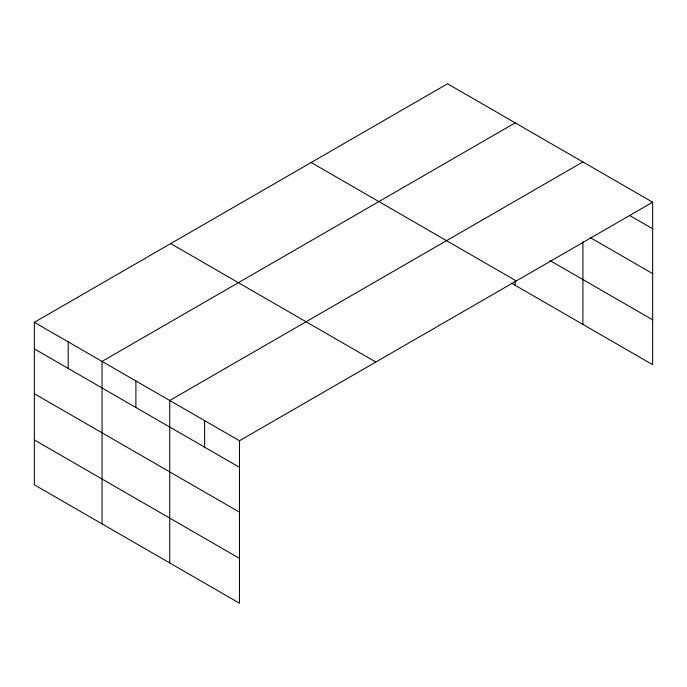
<?xml version="1.0" encoding="UTF-8"?>
<svg xmlns="http://www.w3.org/2000/svg" width="687" height="687" viewBox="0 0 687 687"><rect width="100%" height="100%" fill="white"/><g stroke="black" fill="none" stroke-linecap="round" stroke-linejoin="round"><path stroke-width="1.03" d="M652.65 202.21L447.52 83.78L34.35 322.323L34.35 484.79L239.48 603.22L239.48 440.753L652.65 202.21L652.65 364.677L511.557 283.216M515.216 122.861L102.045 361.405L102.045 523.872M582.911 161.943L169.732 400.487L169.732 562.954M629.704 215.52L652.65 228.771M590.245 237.59L652.65 273.615M549.978 260.545L652.65 319.824M311.177 162.501L516.306 280.931M170.694 243.602L375.823 362.032M34.35 322.323L239.48 440.753M34.35 348.884L239.48 467.315M34.35 393.737L239.48 512.159M34.35 439.946L239.48 558.368M582.911 241.755L582.911 324.41M515.216 281.06L515.216 285.328M204.606 420.616L204.606 447.177M135.889 380.942L135.889 407.503M68.193 341.868L68.193 368.421"/></g></svg>
